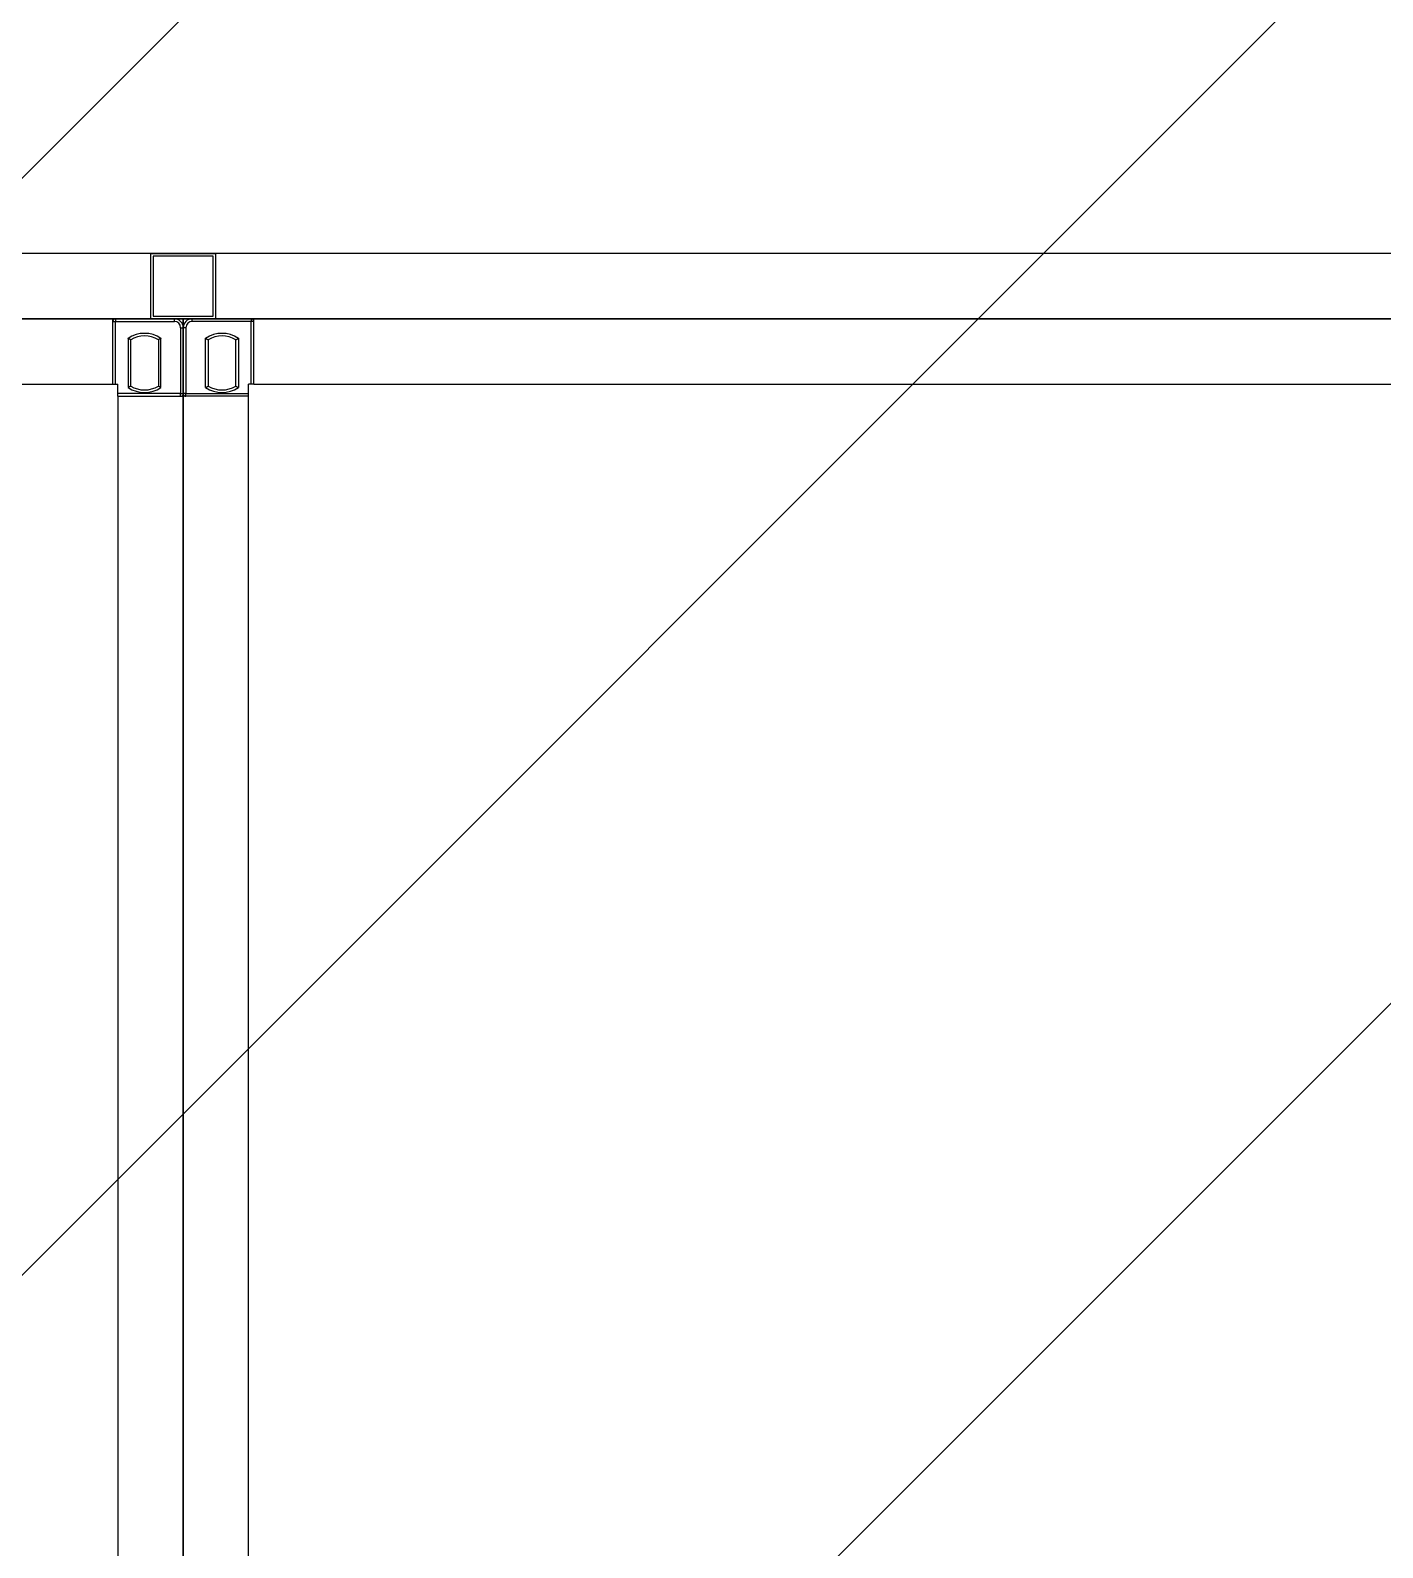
# Model space of a CAD drawing. Header units: millimetres. Extents: x 4133871 to 4440428, y -545651 to -495191.
# Drawn here: x 4199665.5 to 4199851.9, y -500892.4 to -500683.3 of the extents above; entities that cross this region are included whole.
import ezdxf

# ---------------------------------------------------------------- set-up
doc = ezdxf.new("R2010")
doc.units = ezdxf.units.MM
doc.header["$LTSCALE"] = 60
doc.layers.add('3', color=3, linetype='Continuous')

# ---------------------------------------------------------------- blocks, each defined once
blk = doc.blocks.new('KEY PLAN_NEW')
at = {"color": 253}
for p, q in [((-1287.422, -1488.944), (-1580.302, -1488.944)), ((-1345.362, -1488.944), (-1345.362, -1491.944)), ((-1345.362, -1488.944), (-1342.362, -1488.944)), ((-1342.482, -1489.064), (-1345.242, -1489.064)), ((-1342.482, -1489.064), (-1345.242, -1489.064)), ((-1345.242, -1489.064), (-1345.242, -1491.824)), ((-1342.482, -1491.824), (-1342.482, -1489.064)), ((-1342.362, -1491.944), (-1342.362, -1488.944)), ((-1342.362, -1491.944), (-1345.362, -1491.944)), ((-1345.242, -1491.824), (-1342.482, -1491.824)), ((-1400.622, -1494.944), (-1347.102, -1494.944)), ((-1347.102, -1494.944), (-1346.862, -1494.944)), ((-1346.862, -1495.504), (-1346.862, -1494.944)), ((-1340.622, -1494.944), (-1340.862, -1494.944)), ((-1340.862, -1495.504), (-1340.862, -1494.944)), ((-1340.622, -1494.944), (-1287.102, -1494.944)), ((-1346.862, -1495.504), (-1346.862, -1608.384)), ((-1340.862, -1608.384), (-1340.862, -1495.504))]:
    blk.add_line(p, q, dxfattribs=at)
at = {"color": 253, "linetype": 'Continuous'}
for p, q in [((-1347.102, -1494.944), (-1347.102, -1491.944)), ((-1347.102, -1492.064), (-1346.982, -1492.064)), ((-1346.982, -1491.944), (-1346.982, -1492.064)), ((-1346.982, -1494.944), (-1346.982, -1492.064)), ((-1346.982, -1492.064), (-1344.272, -1492.064)), ((-1344.272, -1492.064), (-1344.272, -1491.944)), ((-1343.982, -1492.064), (-1343.982, -1492.064)), ((-1343.982, -1492.064), (-1343.982, -1492.064)), ((-1343.982, -1492.354), (-1343.862, -1492.354)), ((-1343.982, -1492.354), (-1343.982, -1495.384)), ((-1343.742, -1492.354), (-1343.862, -1492.354)), ((-1343.742, -1492.064), (-1343.742, -1492.064)), ((-1343.742, -1492.064), (-1343.742, -1492.064)), ((-1343.742, -1492.354), (-1343.742, -1495.384)), ((-1343.452, -1492.064), (-1343.452, -1491.944)), ((-1340.742, -1492.064), (-1343.452, -1492.064)), ((-1340.742, -1491.944), (-1340.742, -1492.064)), ((-1340.622, -1492.064), (-1340.742, -1492.064)), ((-1340.742, -1494.944), (-1340.742, -1492.064)), ((-1340.622, -1494.944), (-1340.622, -1491.944)), ((-1346.397, -1492.842), (-1346.397, -1495.105)), ((-1346.277, -1495.039), (-1346.277, -1492.909)), ((-1345.007, -1492.909), (-1345.007, -1495.039)), ((-1344.887, -1495.105), (-1344.887, -1492.842)), ((-1342.837, -1495.105), (-1342.837, -1492.842)), ((-1342.717, -1492.909), (-1342.717, -1495.039)), ((-1341.447, -1495.039), (-1341.447, -1492.909)), ((-1341.327, -1492.842), (-1341.327, -1495.105)), ((-1343.982, -1495.384), (-1346.862, -1495.384)), ((-1346.862, -1495.504), (-1343.862, -1495.504)), ((-1343.982, -1495.504), (-1343.982, -1495.384)), ((-1343.982, -1495.384), (-1343.862, -1495.384)), ((-1343.742, -1495.384), (-1343.862, -1495.384)), ((-1340.862, -1495.504), (-1343.862, -1495.504)), ((-1343.742, -1495.504), (-1343.742, -1495.384)), ((-1343.742, -1495.384), (-1340.862, -1495.384))]:
    blk.add_line(p, q, dxfattribs=at)
at = {"color": 253}
for points in [[(-1583.862, -1491.944), (-1583.862, -1431.944), (-1283.862, -1431.944), (-1283.862, -1491.944)], [(-1403.862, -1491.944), (-1343.862, -1491.944), (-1343.862, -1611.944), (-1403.862, -1611.944)], [(-1343.862, -1491.944), (-1283.862, -1491.944), (-1283.862, -1611.944), (-1343.862, -1611.944)]]:
    blk.add_lwpolyline(points, close=True, dxfattribs=at)
at = {"color": 253, "linetype": 'Continuous'}
for centre, radius, start, end in [((-1346.982, -1492.064), 0.12, 90, 180), ((-1344.272, -1492.354), 0.41, 0, 90), ((-1344.272, -1492.354), 0.29, 0, 90), ((-1343.452, -1492.354), 0.41, 90, 180), ((-1343.452, -1492.354), 0.29, 90, 180), ((-1340.742, -1492.064), 0.12, 0, 90), ((-1345.642, -1493.974), 1.36, 56.27916, 123.72084), ((-1345.642, -1493.974), 1.24, 59.1964, 120.8036), ((-1342.082, -1493.974), 1.36, 56.27916, 123.72084), ((-1342.082, -1493.974), 1.24, 59.1964, 120.8036), ((-1345.642, -1493.974), 1.36, 236.27916, 303.72084), ((-1345.642, -1493.974), 1.24, 239.1964, 300.8036), ((-1342.082, -1493.974), 1.36, 236.27916, 303.72084), ((-1342.082, -1493.974), 1.24, 239.1964, 300.8036), ((-1343.982, -1495.384), 0.12, 270, 0), ((-1343.742, -1495.384), 0.12, 180, 270)]:
    blk.add_arc(centre, radius, start, end, dxfattribs=at)
for points, knots in [([(-1346.277, -1492.909), (-1346.277, -1492.908, 46), (-1346.278, -1492.908, 46), (-1346.279, -1492.908, 46), (-1346.28, -1492.907, 46), (-1346.28, -1492.907, 46), (-1346.281, -1492.906, 46), (-1346.281, -1492.906, 46), (-1346.282, -1492.906, 46), (-1346.282, -1492.905, 46), (-1346.284, -1492.904, 46), (-1346.285, -1492.904, 46), (-1346.289, -1492.902, 46), (-1346.291, -1492.901, 46), (-1346.294, -1492.899, 46), (-1346.295, -1492.898, 46), (-1346.296, -1492.898, 46), (-1346.297, -1492.897, 46), (-1346.298, -1492.897, 46), (-1346.299, -1492.896, 46), (-1346.301, -1492.895, 46), (-1346.304, -1492.893, 46), (-1346.309, -1492.89, 46), (-1346.312, -1492.889, 46), (-1346.316, -1492.886, 46), (-1346.318, -1492.886, 46), (-1346.32, -1492.884, 46), (-1346.32, -1492.884, 46), (-1346.322, -1492.883, 46), (-1346.323, -1492.883, 46), (-1346.327, -1492.881, 46), (-1346.33, -1492.879, 46), (-1346.336, -1492.875, 46), (-1346.339, -1492.873, 46), (-1346.346, -1492.87, 46), (-1346.35, -1492.868, 46), (-1346.354, -1492.866, 46), (-1346.355, -1492.865, 46), (-1346.357, -1492.864, 46), (-1346.358, -1492.864, 46), (-1346.36, -1492.862, 46), (-1346.362, -1492.861, 46), (-1346.367, -1492.858, 46), (-1346.371, -1492.856, 46), (-1346.378, -1492.852, 46), (-1346.382, -1492.85, 46), (-1346.387, -1492.847, 46), (-1346.389, -1492.846, 46), (-1346.392, -1492.845, 46), (-1346.394, -1492.844, 46), (-1346.395, -1492.843, 46), (-1346.396, -1492.843, 46), (-1346.396, -1492.843, 46), (-1346.397, -1492.842, 46)], [0, 0, 0, 0, 0.06206, 0.12459, 0.12459, 0.155854, 0.155854, 0.171487, 0.171487, 0.187119, 0.187119, 0.249648, 0.249648, 0.312178, 0.312178, 0.343442, 0.343442, 0.359075, 0.359075, 0.374707, 0.374707, 0.437236, 0.437236, 0.499766, 0.499766, 0.53103, 0.53103, 0.546663, 0.546663, 0.562295, 0.562295, 0.624824, 0.624824, 0.687353, 0.687353, 0.749883, 0.749883, 0.765515, 0.765515, 0.781147, 0.781147, 0.812412, 0.812412, 0.874941, 0.874941, 0.937471, 0.937471, 0.968735, 0.968735, 0.984368, 0.992184, 0.992184, 1, 1, 1, 1]), ([(-1344.887, -1492.842), (-1344.887, -1492.843, 46), (-1344.888, -1492.843, 46), (-1344.889, -1492.843, 46), (-1344.89, -1492.844, 46), (-1344.891, -1492.845, 46), (-1344.894, -1492.846, 46), (-1344.896, -1492.847, 46), (-1344.902, -1492.85, 46), (-1344.905, -1492.852, 46), (-1344.913, -1492.856, 46), (-1344.916, -1492.858, 46), (-1344.922, -1492.861, 46), (-1344.923, -1492.862, 46), (-1344.926, -1492.864, 46), (-1344.927, -1492.864, 46), (-1344.929, -1492.865, 46), (-1344.93, -1492.866, 46), (-1344.934, -1492.868, 46), (-1344.937, -1492.87, 46), (-1344.944, -1492.873, 46), (-1344.947, -1492.875, 46), (-1344.954, -1492.879, 46), (-1344.957, -1492.881, 46), (-1344.961, -1492.883, 46), (-1344.962, -1492.883, 46), (-1344.963, -1492.884, 46), (-1344.964, -1492.884, 46), (-1344.966, -1492.886, 46), (-1344.967, -1492.886, 46), (-1344.972, -1492.889, 46), (-1344.974, -1492.89, 46), (-1344.98, -1492.893, 46), (-1344.982, -1492.895, 46), (-1344.985, -1492.896, 46), (-1344.986, -1492.897, 46), (-1344.987, -1492.897, 46), (-1344.987, -1492.898, 46), (-1344.989, -1492.898, 46), (-1344.99, -1492.899, 46), (-1344.993, -1492.901, 46), (-1344.995, -1492.902, 46), (-1344.998, -1492.904, 46), (-1345, -1492.904, 46), (-1345.001, -1492.905, 46), (-1345.002, -1492.906, 46), (-1345.002, -1492.906, 46), (-1345.002, -1492.906, 46), (-1345.003, -1492.907, 46), (-1345.004, -1492.907, 46), (-1345.005, -1492.908, 46), (-1345.006, -1492.908, 46), (-1345.007, -1492.908, 46), (-1345.007, -1492.909, 46)], [0, 0, 0, 0, 0.00782, 0.00782, 0.015639, 0.031279, 0.031279, 0.062557, 0.062557, 0.125114, 0.125114, 0.187671, 0.187671, 0.21895, 0.21895, 0.234589, 0.234589, 0.250228, 0.250228, 0.312785, 0.312785, 0.375342, 0.375342, 0.437899, 0.437899, 0.453538, 0.453538, 0.469178, 0.469178, 0.500456, 0.500456, 0.563013, 0.563013, 0.62557, 0.62557, 0.641209, 0.641209, 0.656849, 0.656849, 0.688127, 0.688127, 0.750684, 0.750684, 0.813241, 0.813241, 0.828881, 0.828881, 0.84452, 0.84452, 0.875798, 0.875798, 0.938355, 1, 1, 1, 1]), ([(-1342.837, -1492.842), (-1342.836, -1492.843, 46), (-1342.836, -1492.843, 46), (-1342.835, -1492.843, 46), (-1342.834, -1492.844, 46), (-1342.832, -1492.845, 46), (-1342.829, -1492.846, 46), (-1342.827, -1492.847, 46), (-1342.822, -1492.85, 46), (-1342.818, -1492.852, 46), (-1342.811, -1492.856, 46), (-1342.807, -1492.858, 46), (-1342.802, -1492.861, 46), (-1342.8, -1492.862, 46), (-1342.798, -1492.864, 46), (-1342.797, -1492.864, 46), (-1342.795, -1492.865, 46), (-1342.794, -1492.866, 46), (-1342.79, -1492.868, 46), (-1342.786, -1492.87, 46), (-1342.779, -1492.873, 46), (-1342.776, -1492.875, 46), (-1342.77, -1492.879, 46), (-1342.767, -1492.881, 46), (-1342.763, -1492.883, 46), (-1342.762, -1492.883, 46), (-1342.76, -1492.884, 46), (-1342.76, -1492.884, 46), (-1342.758, -1492.886, 46), (-1342.756, -1492.886, 46), (-1342.752, -1492.889, 46), (-1342.749, -1492.89, 46), (-1342.744, -1492.893, 46), (-1342.741, -1492.895, 46), (-1342.739, -1492.896, 46), (-1342.738, -1492.897, 46), (-1342.737, -1492.897, 46), (-1342.736, -1492.898, 46), (-1342.735, -1492.898, 46), (-1342.734, -1492.899, 46), (-1342.731, -1492.901, 46), (-1342.729, -1492.902, 46), (-1342.725, -1492.904, 46), (-1342.724, -1492.904, 46), (-1342.722, -1492.905, 46), (-1342.722, -1492.906, 46), (-1342.721, -1492.906, 46), (-1342.721, -1492.906, 46), (-1342.72, -1492.907, 46), (-1342.72, -1492.907, 46), (-1342.719, -1492.908, 46), (-1342.718, -1492.908, 46), (-1342.717, -1492.908, 46), (-1342.717, -1492.909, 46)], [0, 0, 0, 0, 0.00782, 0.00782, 0.015639, 0.031279, 0.031279, 0.062557, 0.062557, 0.125114, 0.125114, 0.187671, 0.187671, 0.21895, 0.21895, 0.234589, 0.234589, 0.250228, 0.250228, 0.312785, 0.312785, 0.375342, 0.375342, 0.437899, 0.437899, 0.453538, 0.453538, 0.469178, 0.469178, 0.500456, 0.500456, 0.563013, 0.563013, 0.62557, 0.62557, 0.641209, 0.641209, 0.656849, 0.656849, 0.688127, 0.688127, 0.750684, 0.750684, 0.813241, 0.813241, 0.828881, 0.828881, 0.84452, 0.84452, 0.875798, 0.875798, 0.938355, 1, 1, 1, 1]), ([(-1341.447, -1492.909), (-1341.447, -1492.908, 46), (-1341.446, -1492.908, 46), (-1341.445, -1492.908, 46), (-1341.444, -1492.907, 46), (-1341.443, -1492.907, 46), (-1341.442, -1492.906, 46), (-1341.442, -1492.906, 46), (-1341.442, -1492.906, 46), (-1341.441, -1492.905, 46), (-1341.44, -1492.904, 46), (-1341.438, -1492.904, 46), (-1341.435, -1492.902, 46), (-1341.433, -1492.901, 46), (-1341.43, -1492.899, 46), (-1341.429, -1492.898, 46), (-1341.427, -1492.898, 46), (-1341.427, -1492.897, 46), (-1341.426, -1492.897, 46), (-1341.425, -1492.896, 46), (-1341.422, -1492.895, 46), (-1341.42, -1492.893, 46), (-1341.414, -1492.89, 46), (-1341.412, -1492.889, 46), (-1341.407, -1492.886, 46), (-1341.406, -1492.886, 46), (-1341.404, -1492.884, 46), (-1341.403, -1492.884, 46), (-1341.402, -1492.883, 46), (-1341.401, -1492.883, 46), (-1341.397, -1492.881, 46), (-1341.394, -1492.879, 46), (-1341.387, -1492.875, 46), (-1341.384, -1492.873, 46), (-1341.377, -1492.87, 46), (-1341.374, -1492.868, 46), (-1341.37, -1492.866, 46), (-1341.369, -1492.865, 46), (-1341.367, -1492.864, 46), (-1341.366, -1492.864, 46), (-1341.363, -1492.862, 46), (-1341.362, -1492.861, 46), (-1341.356, -1492.858, 46), (-1341.353, -1492.856, 46), (-1341.345, -1492.852, 46), (-1341.342, -1492.85, 46), (-1341.336, -1492.847, 46), (-1341.334, -1492.846, 46), (-1341.331, -1492.845, 46), (-1341.33, -1492.844, 46), (-1341.329, -1492.843, 46), (-1341.328, -1492.843, 46), (-1341.327, -1492.843, 46), (-1341.327, -1492.842, 46)], [0, 0, 0, 0, 0.06206, 0.12459, 0.12459, 0.155854, 0.155854, 0.171487, 0.171487, 0.187119, 0.187119, 0.249648, 0.249648, 0.312178, 0.312178, 0.343442, 0.343442, 0.359075, 0.359075, 0.374707, 0.374707, 0.437236, 0.437236, 0.499766, 0.499766, 0.53103, 0.53103, 0.546663, 0.546663, 0.562295, 0.562295, 0.624824, 0.624824, 0.687353, 0.687353, 0.749883, 0.749883, 0.765515, 0.765515, 0.781147, 0.781147, 0.812412, 0.812412, 0.874941, 0.874941, 0.937471, 0.937471, 0.968735, 0.968735, 0.984368, 0.992184, 0.992184, 1, 1, 1, 1]), ([(-1346.277, -1495.039), (-1346.277, -1495.039, 46), (-1346.278, -1495.039, 46), (-1346.279, -1495.04, 46), (-1346.28, -1495.04, 46), (-1346.28, -1495.041, 46), (-1346.281, -1495.041, 46), (-1346.281, -1495.041, 46), (-1346.282, -1495.042, 46), (-1346.282, -1495.042, 46), (-1346.284, -1495.043, 46), (-1346.285, -1495.044, 46), (-1346.289, -1495.045, 46), (-1346.291, -1495.046, 46), (-1346.294, -1495.048, 46), (-1346.295, -1495.049, 46), (-1346.296, -1495.05, 46), (-1346.297, -1495.05, 46), (-1346.298, -1495.051, 46), (-1346.299, -1495.051, 46), (-1346.301, -1495.053, 46), (-1346.304, -1495.054, 46), (-1346.309, -1495.057, 46), (-1346.312, -1495.058, 46), (-1346.316, -1495.061, 46), (-1346.318, -1495.062, 46), (-1346.32, -1495.063, 46), (-1346.32, -1495.063, 46), (-1346.322, -1495.064, 46), (-1346.323, -1495.064, 46), (-1346.327, -1495.067, 46), (-1346.33, -1495.068, 46), (-1346.336, -1495.072, 46), (-1346.339, -1495.074, 46), (-1346.346, -1495.077, 46), (-1346.35, -1495.079, 46), (-1346.354, -1495.082, 46), (-1346.355, -1495.082, 46), (-1346.357, -1495.083, 46), (-1346.358, -1495.084, 46), (-1346.36, -1495.085, 46), (-1346.362, -1495.086, 46), (-1346.367, -1495.089, 46), (-1346.371, -1495.091, 46), (-1346.378, -1495.095, 46), (-1346.382, -1495.097, 46), (-1346.387, -1495.1, 46), (-1346.389, -1495.101, 46), (-1346.392, -1495.102, 46), (-1346.394, -1495.103, 46), (-1346.395, -1495.104, 46), (-1346.396, -1495.104, 46), (-1346.396, -1495.105, 46), (-1346.397, -1495.105, 46)], [0, 0, 0, 0, 0.06206, 0.12459, 0.12459, 0.155854, 0.155854, 0.171487, 0.171487, 0.187119, 0.187119, 0.249648, 0.249648, 0.312178, 0.312178, 0.343442, 0.343442, 0.359075, 0.359075, 0.374707, 0.374707, 0.437236, 0.437236, 0.499766, 0.499766, 0.53103, 0.53103, 0.546663, 0.546663, 0.562295, 0.562295, 0.624824, 0.624824, 0.687353, 0.687353, 0.749883, 0.749883, 0.765515, 0.765515, 0.781147, 0.781147, 0.812412, 0.812412, 0.874941, 0.874941, 0.937471, 0.937471, 0.968735, 0.968735, 0.984368, 0.992184, 0.992184, 1, 1, 1, 1]), ([(-1344.887, -1495.105), (-1344.887, -1495.105, 46), (-1344.888, -1495.104, 46), (-1344.889, -1495.104, 46), (-1344.89, -1495.103, 46), (-1344.891, -1495.102, 46), (-1344.894, -1495.101, 46), (-1344.896, -1495.1, 46), (-1344.902, -1495.097, 46), (-1344.905, -1495.095, 46), (-1344.913, -1495.091, 46), (-1344.916, -1495.089, 46), (-1344.922, -1495.086, 46), (-1344.923, -1495.085, 46), (-1344.926, -1495.084, 46), (-1344.927, -1495.083, 46), (-1344.929, -1495.082, 46), (-1344.93, -1495.082, 46), (-1344.934, -1495.079, 46), (-1344.937, -1495.077, 46), (-1344.944, -1495.074, 46), (-1344.947, -1495.072, 46), (-1344.954, -1495.068, 46), (-1344.957, -1495.067, 46), (-1344.961, -1495.064, 46), (-1344.962, -1495.064, 46), (-1344.963, -1495.063, 46), (-1344.964, -1495.063, 46), (-1344.966, -1495.062, 46), (-1344.967, -1495.061, 46), (-1344.972, -1495.058, 46), (-1344.974, -1495.057, 46), (-1344.98, -1495.054, 46), (-1344.982, -1495.053, 46), (-1344.985, -1495.051, 46), (-1344.986, -1495.051, 46), (-1344.987, -1495.05, 46), (-1344.987, -1495.05, 46), (-1344.989, -1495.049, 46), (-1344.99, -1495.048, 46), (-1344.993, -1495.046, 46), (-1344.995, -1495.045, 46), (-1344.998, -1495.044, 46), (-1345, -1495.043, 46), (-1345.001, -1495.042, 46), (-1345.002, -1495.042, 46), (-1345.002, -1495.041, 46), (-1345.002, -1495.041, 46), (-1345.003, -1495.041, 46), (-1345.004, -1495.04, 46), (-1345.005, -1495.04, 46), (-1345.006, -1495.039, 46), (-1345.007, -1495.039, 46), (-1345.007, -1495.039, 46)], [0, 0, 0, 0, 0.00782, 0.00782, 0.015639, 0.031279, 0.031279, 0.062557, 0.062557, 0.125114, 0.125114, 0.187671, 0.187671, 0.21895, 0.21895, 0.234589, 0.234589, 0.250228, 0.250228, 0.312785, 0.312785, 0.375342, 0.375342, 0.437899, 0.437899, 0.453538, 0.453538, 0.469178, 0.469178, 0.500456, 0.500456, 0.563013, 0.563013, 0.62557, 0.62557, 0.641209, 0.641209, 0.656849, 0.656849, 0.688127, 0.688127, 0.750684, 0.750684, 0.813241, 0.813241, 0.828881, 0.828881, 0.84452, 0.84452, 0.875798, 0.875798, 0.938355, 1, 1, 1, 1]), ([(-1342.837, -1495.105), (-1342.836, -1495.105, 46), (-1342.836, -1495.104, 46), (-1342.835, -1495.104, 46), (-1342.834, -1495.103, 46), (-1342.832, -1495.102, 46), (-1342.829, -1495.101, 46), (-1342.827, -1495.1, 46), (-1342.822, -1495.097, 46), (-1342.818, -1495.095, 46), (-1342.811, -1495.091, 46), (-1342.807, -1495.089, 46), (-1342.802, -1495.086, 46), (-1342.8, -1495.085, 46), (-1342.798, -1495.084, 46), (-1342.797, -1495.083, 46), (-1342.795, -1495.082, 46), (-1342.794, -1495.082, 46), (-1342.79, -1495.079, 46), (-1342.786, -1495.077, 46), (-1342.779, -1495.074, 46), (-1342.776, -1495.072, 46), (-1342.77, -1495.068, 46), (-1342.767, -1495.067, 46), (-1342.763, -1495.064, 46), (-1342.762, -1495.064, 46), (-1342.76, -1495.063, 46), (-1342.76, -1495.063, 46), (-1342.758, -1495.062, 46), (-1342.756, -1495.061, 46), (-1342.752, -1495.058, 46), (-1342.749, -1495.057, 46), (-1342.744, -1495.054, 46), (-1342.741, -1495.053, 46), (-1342.739, -1495.051, 46), (-1342.738, -1495.051, 46), (-1342.737, -1495.05, 46), (-1342.736, -1495.05, 46), (-1342.735, -1495.049, 46), (-1342.734, -1495.048, 46), (-1342.731, -1495.046, 46), (-1342.729, -1495.045, 46), (-1342.725, -1495.044, 46), (-1342.724, -1495.043, 46), (-1342.722, -1495.042, 46), (-1342.722, -1495.042, 46), (-1342.721, -1495.041, 46), (-1342.721, -1495.041, 46), (-1342.72, -1495.041, 46), (-1342.72, -1495.04, 46), (-1342.719, -1495.04, 46), (-1342.718, -1495.039, 46), (-1342.717, -1495.039, 46), (-1342.717, -1495.039, 46)], [0, 0, 0, 0, 0.00782, 0.00782, 0.015639, 0.031279, 0.031279, 0.062557, 0.062557, 0.125114, 0.125114, 0.187671, 0.187671, 0.21895, 0.21895, 0.234589, 0.234589, 0.250228, 0.250228, 0.312785, 0.312785, 0.375342, 0.375342, 0.437899, 0.437899, 0.453538, 0.453538, 0.469178, 0.469178, 0.500456, 0.500456, 0.563013, 0.563013, 0.62557, 0.62557, 0.641209, 0.641209, 0.656849, 0.656849, 0.688127, 0.688127, 0.750684, 0.750684, 0.813241, 0.813241, 0.828881, 0.828881, 0.84452, 0.84452, 0.875798, 0.875798, 0.938355, 1, 1, 1, 1]), ([(-1341.447, -1495.039), (-1341.447, -1495.039, 46), (-1341.446, -1495.039, 46), (-1341.445, -1495.04, 46), (-1341.444, -1495.04, 46), (-1341.443, -1495.041, 46), (-1341.442, -1495.041, 46), (-1341.442, -1495.041, 46), (-1341.442, -1495.042, 46), (-1341.441, -1495.042, 46), (-1341.44, -1495.043, 46), (-1341.438, -1495.044, 46), (-1341.435, -1495.045, 46), (-1341.433, -1495.046, 46), (-1341.43, -1495.048, 46), (-1341.429, -1495.049, 46), (-1341.427, -1495.05, 46), (-1341.427, -1495.05, 46), (-1341.426, -1495.051, 46), (-1341.425, -1495.051, 46), (-1341.422, -1495.053, 46), (-1341.42, -1495.054, 46), (-1341.414, -1495.057, 46), (-1341.412, -1495.058, 46), (-1341.407, -1495.061, 46), (-1341.406, -1495.062, 46), (-1341.404, -1495.063, 46), (-1341.403, -1495.063, 46), (-1341.402, -1495.064, 46), (-1341.401, -1495.064, 46), (-1341.397, -1495.067, 46), (-1341.394, -1495.068, 46), (-1341.387, -1495.072, 46), (-1341.384, -1495.074, 46), (-1341.377, -1495.077, 46), (-1341.374, -1495.079, 46), (-1341.37, -1495.082, 46), (-1341.369, -1495.082, 46), (-1341.367, -1495.083, 46), (-1341.366, -1495.084, 46), (-1341.363, -1495.085, 46), (-1341.362, -1495.086, 46), (-1341.356, -1495.089, 46), (-1341.353, -1495.091, 46), (-1341.345, -1495.095, 46), (-1341.342, -1495.097, 46), (-1341.336, -1495.1, 46), (-1341.334, -1495.101, 46), (-1341.331, -1495.102, 46), (-1341.33, -1495.103, 46), (-1341.329, -1495.104, 46), (-1341.328, -1495.104, 46), (-1341.327, -1495.105, 46), (-1341.327, -1495.105, 46)], [0, 0, 0, 0, 0.06206, 0.12459, 0.12459, 0.155854, 0.155854, 0.171487, 0.171487, 0.187119, 0.187119, 0.249648, 0.249648, 0.312178, 0.312178, 0.343442, 0.343442, 0.359075, 0.359075, 0.374707, 0.374707, 0.437236, 0.437236, 0.499766, 0.499766, 0.53103, 0.53103, 0.546663, 0.546663, 0.562295, 0.562295, 0.624824, 0.624824, 0.687353, 0.687353, 0.749883, 0.749883, 0.765515, 0.765515, 0.781147, 0.781147, 0.812412, 0.812412, 0.874941, 0.874941, 0.937471, 0.937471, 0.968735, 0.968735, 0.984368, 0.992184, 0.992184, 1, 1, 1, 1])]:
    blk.add_open_spline(points, degree=3, knots=knots, dxfattribs=at)

msp = doc.modelspace()

# ---------------------------------------------------------------- hatches: boundary and pattern name
at = {"layer": '3'}
h = msp.add_hatch(dxfattribs=at)
h.set_pattern_fill('ANSI31', color=256, scale=855.36)
h.set_pattern_definition([(45, (-12566.07, -107751.94), (-75.603857, 75.603857), [])])
h.paths.add_polyline_path([(4199046.58, -500083.05), (4199226.58, -500083.05), (4199226.58, -499723.05), (4199766.58, -499723.05), (4199766.58, -499543.05), (4200866.58, -499543.05), (4200866.58, -499665.45), (4201706.94, -499665.45), (4201706.94, -500263.05), (4201766.58, -500263.05), (4201766.58, -501723.05), (4200515.58, -501723.05), (4200515.58, -501727.55), (4200506.58, -501727.55), (4200506.58, -501903.05), (4199946.58, -501903.05), (4199946.58, -501543.05), (4199586.58, -501543.05), (4199586.58, -501183.05), (4199226.58, -501183.05), (4199226.58, -500823.05), (4198686.58, -500823.05), (4198686.58, -500443.05), (4199046.58, -500443.05)])

# ---------------------------------------------------------------- block references
at = {"xscale": 3, "yscale": 3, "zscale": 3}
msp.add_blockref('KEY PLAN_NEW', (4203718.16, -496247.22), dxfattribs=at)

doc.saveas('drawing.dxf')
